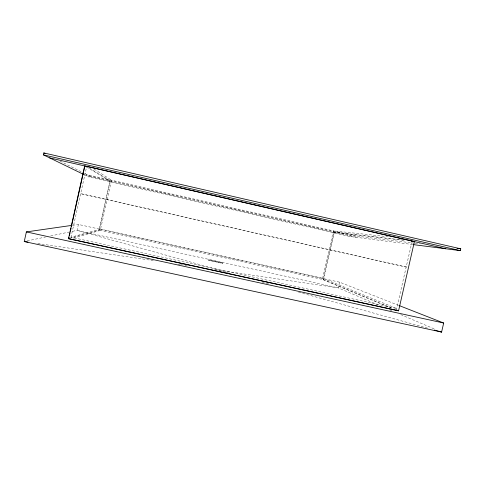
<?xml version="1.0" encoding="UTF-8"?>
<svg xmlns="http://www.w3.org/2000/svg" width="485" height="485" viewBox="0 0 485 485"><rect width="100%" height="100%" fill="white"/><g stroke="black" fill="none" stroke-linecap="round" stroke-linejoin="round"><path stroke-width="0.36" stroke-dasharray="2.42 1.82" d="M70.913 237.535L86.554 167.137M398.634 305.356L339.512 282.155L78.388 224.446L77.066 230.369L69.731 231.921M412.686 244.543L349.909 236.51L88.931 176.995L89.198 175.806L82.638 172.502M109.974 181.129L99.073 230.09L323.537 279.663L334.31 232.315M339.512 282.155L338.215 287.86L379.846 305.659M349.909 236.51L350.17 235.37L414.384 243.185M396.287 310.236L411.795 242.548M73.49 238.159L100.31 230.363L111.489 180.19L93.993 168.986M69.464 238.396L99.182 230.06L110.065 181.184L85.518 166.367M27.184 240.906L45.523 237.032M50.658 235.946L68.997 232.072M72.441 225.301L78.388 224.446M388.418 236.759L333.413 230.86L322.373 279.409L390.71 307.908M333.146 232.048L404.611 240.22M404.06 240.342L334.013 232.279L323.259 279.548L393.099 308.581M415.136 243.276L420.392 243.913M37.733 243.512L154.6 260.76M177.825 264.186L180.074 264.519M180.82 264.628L187.568 265.622M214.534 269.605L338.215 287.86L77.066 230.369L229.302 272.837M208.35 260.051L222.579 263.179M89.198 175.806L350.17 235.37M262.13 281.997L270.157 284.234M298.608 292.17L429.195 328.6M389.558 309.812L392.335 310.994M400.658 314.559L434.657 329.091M84.178 174.685L88.931 176.995M60.025 161.099L81.971 172.163M89.295 167.98L111.217 181.414M218.735 262.149L219.323 262.658M215.201 261.366L215.746 261.87M211.66 260.59L212.169 261.088M86.627 174.515L86.354 175.74L356.305 237.329L356.572 236.153L86.627 174.515M100.583 229.138L70.992 237.189L396.682 308.508L322.64 278.226L100.583 229.138M222.269 262.925L208.113 259.808L208.592 260.299L222.888 263.446L222.269 262.925M406.187 267.035L80.662 193.654L406.187 267.035"/><path stroke-width="0.73" d="M71.701 225.404L26.378 231.909L24.25 241.524L441.599 332.061L443.678 323.028L399.337 305.629M83.499 174.351L43.42 154.867L43.85 152.939L460.75 248.823L460.332 250.636L413.287 244.616M68.5 238.668L84.669 165.858L414.439 241.536L398.555 310.849L68.5 238.668L397.967 310.606M68.743 238.602L69.064 237.135M69.391 235.668L70.046 232.733M70.367 231.266L71.022 228.332M71.35 226.865L84.711 166.713M25.717 241.215L24.25 241.524L27.997 242.076M411.559 241.203L414.439 241.536M457.046 248.375L460.75 248.823M26.378 231.909L443.678 323.028M49.646 157.898L445.527 248.744M43.42 154.867L460.332 250.636M434.299 330.024L441.599 332.061L440.21 331.467M396.578 310.024L398.555 310.849M43.85 152.939L45.087 153.563"/></g></svg>
